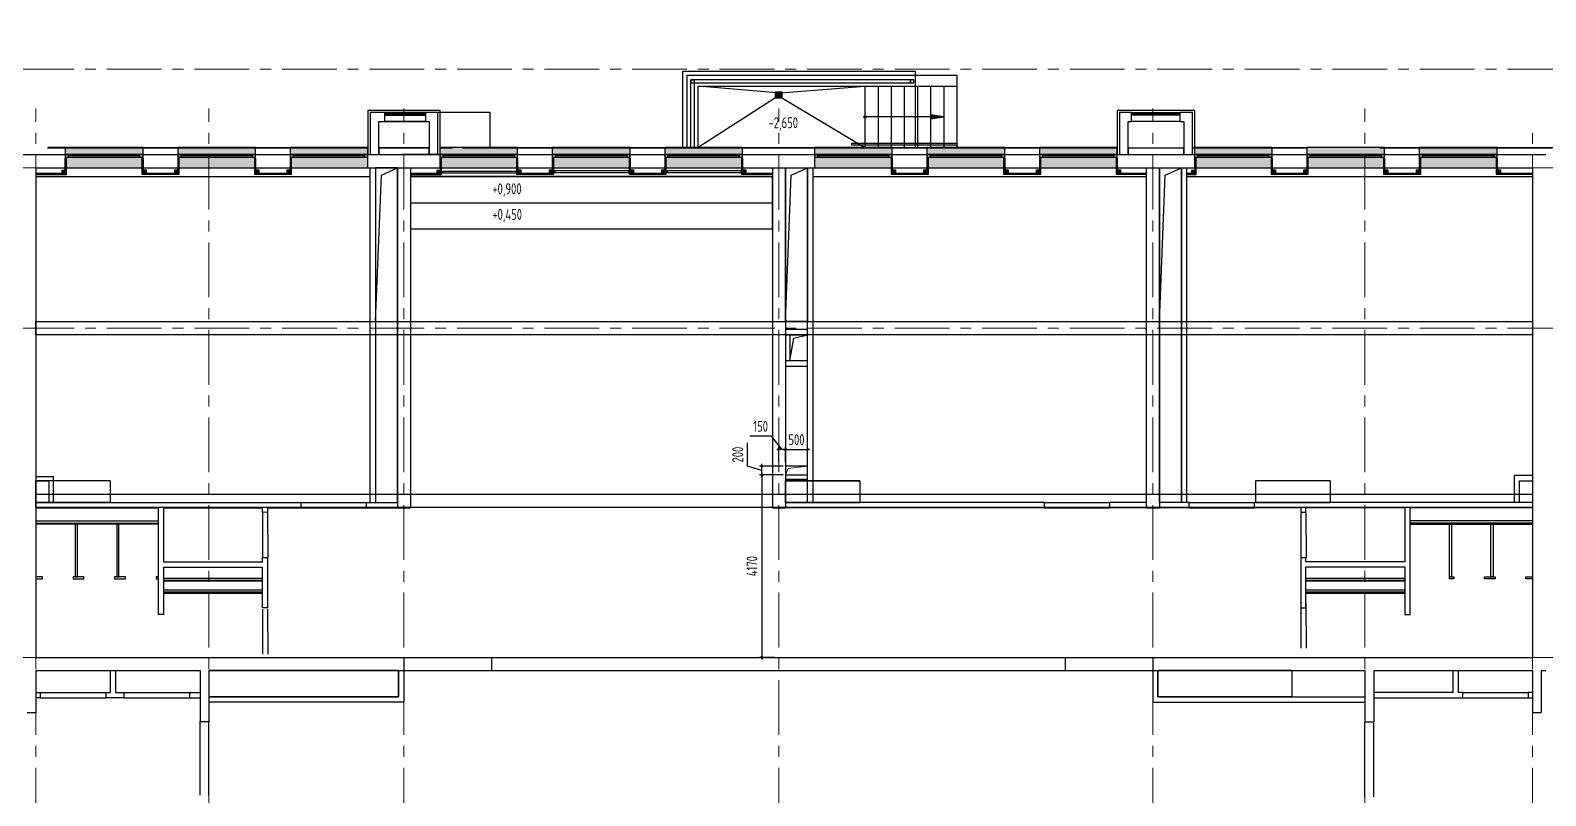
# Model space of a CAD drawing. Header units: millimetres. Extents: x -185251 to 7892985, y -102157 to 319855.
# Drawn here: x -153868 to -119243, y -61612 to -44130 of the extents above; entities that cross this region are included whole.
import ezdxf
from ezdxf import colors
from ezdxf.entities.mleader import LeaderData, LeaderLine
from ezdxf.math import Vec2, Vec3

# ---------------------------------------------------------------- set-up
doc = ezdxf.new("R2010")
doc.units = ezdxf.units.MM
doc.header["$LTSCALE"] = 10
doc.linetypes.add('CENTER', pattern=[2, 1.25, -0.25, 0.25, -0.25])
for name, color, linetype, lineweight in [('013', 7, 'Continuous', 13), ('АР_Оси', 142, 'Continuous', 9), ('АР_Перегородки газоблок', 165, 'Continuous', 30)]:
    doc.layers.add(name, color=color, linetype=linetype, lineweight=lineweight)
doc.layers.add('Архитектура', color=251, linetype='Continuous')
doc.layers.add('М_предполагаемые ригели', color=161, linetype='Continuous')
doc.layers.get('0').off()
doc.layers.get('0').freeze()
doc.styles.add('ISOCPEUR', font='isocpeur.ttf', dxfattribs={"width": 0.7})
doc.styles.add('ГОСТ 2.304', font='isocpeur.ttf', dxfattribs={"width": 0.7})
doc.dimstyles.new('СПДС', dxfattribs={"dimscale": 100, "dimtxt": 2.5, "dimasz": 0.5, "dimexe": 0.5, "dimexo": 1, "dimgap": 1, "dimtad": 1, "dimdec": 0, "dimrnd": 5, "dimtxsty": 'ГОСТ 2.304', "dimblk": 'OBLIQUE', "dimcen": 2.5, "dimdle": 0.5, "dimadec": 0, "dimazin": 2, "dimtfac": 0.75, "dimtdec": 0, "dimtmove": 1, "dimatfit": 3, "dimfxl": 1, "dimtolj": 1, "dimarcsym": 1})

# ---------------------------------------------------------------- blocks, each defined once
blk = doc.blocks.new('*U57')
h = blk.add_hatch(color=256)
h.dxf.hatch_style = 1
edge = h.paths.add_edge_path()
edge.add_arc((0, 0), 27.6, 359.64, 719.64)
h = blk.add_hatch(color=256)
h.dxf.hatch_style = 1
h.paths.add_polyline_path([(1500, -44), (1500, 44), (1800, 0)])
blk.add_line((1800, 0), (0, 0))
blk.add_lwpolyline([(1500, 44), (1500, -44), (1800, 0), (1500, 44)])
blk.add_circle((0, 0), 27.6)
blk = doc.blocks.new('_DOTSMALL')
at = {"color": 0, "linetype": 'ByBlock', "const_width": 0.5}
blk.add_lwpolyline([(-0.0625, 0, 1), (0.0625, 0, 1)], format="xyb", close=True, dxfattribs=at)
blk = doc.blocks.new('A$Cf7807619')
at = {"layer": 'АР_Перегородки газоблок', "color": 0, "lineweight": 25, "ltscale": 100}
for points in [[(0, -250), (2257, -250)], [(0, -300), (2257, -300)], [(2257, -325), (0, -325)]]:
    blk.add_lwpolyline(points, dxfattribs=at)
blk = doc.blocks.new('A$Ce02d65bd')
at = {"ltscale": 100}
for points in [[(0, 0), (0, 75), (75, 75), (75, 0), (0, 0)], [(0, 0), (75, 75)], [(0, 75), (75, 0)]]:
    blk.add_lwpolyline(points, dxfattribs=at)
blk = doc.blocks.new('*U105')
at = {"true_color": 0xffffff}
h = blk.add_hatch(color=7, dxfattribs=at)
h.dxf.hatch_style = 1
h.paths.add_polyline_path([(-1770, -240), (0, -240), (0, 220), (-1770, 220)])
at = {"lineweight": 30}
for p, q in [((-1770, -240), (-1770, 220)), ((0, -240), (0, 220))]:
    blk.add_line(p, q, dxfattribs=at)
for p, q in [((0, 220), (-1770, 220)), ((-1770, 70), (0, 70)), ((-1770, 0), (0, 0)), ((-1700, 0), (-1700, 70)), ((-1700, 35), (-70, 35)), ((-70, 0), (-70, 70)), ((-1770, -240), (0, -240)), ((-1770, -240), (-1770, -240)), ((-1770, -240), (-1770, -240)), ((0, -240), (0, -240)), ((0, -240), (0, -240))]:
    blk.add_line(p, q)
blk = doc.blocks.new('_Oblique')
at = {"color": 0, "linetype": 'ByBlock', "lineweight": -2}
blk.add_line((-0.5, -0.5), (0.5, 0.5), dxfattribs=at)
blk = doc.blocks.new('*D327')
at = {"layer": '013', "color": 0, "linetype": 'ByBlock', "lineweight": -2, "transparency": 16777216}
for p, q in [((-137478, -54087), (-137478, -53555)), ((-137153, -54185), (-137478, -54087)), ((-136663, -54085), (-137203, -54085)), ((-136663, -54285), (-137203, -54285)), ((-137153, -54335), (-137153, -54035))]:
    blk.add_line(p, q, dxfattribs=at)
at = {"layer": 'Defpoints', "color": 0, "linetype": 'ByBlock', "transparency": 16777216}
for p in [(-137153, -54085), (-136613, -54085), (-136613, -54285)]:
    blk.add_point(p, dxfattribs=at)
at = {"layer": '013', "color": 0, "linetype": 'ByBlock', "lineweight": -2, "transparency": 16777216, "xscale": 50, "yscale": 50, "zscale": 50}
for p, rotation in [((-137153, -54085), 90), ((-137153, -54285), 270)]:
    blk.add_blockref('_Oblique', p, dxfattribs=dict(at, rotation=rotation))
at = {"layer": '013', "color": 0, "linetype": 'ByBlock', "transparency": 16777216, "insert": (-137703, -53821), "char_height": 250, "attachment_point": 5, "rotation": 90, "style": 'ГОСТ 2.304'}
blk.add_mtext('\\A1;200', dxfattribs=at)
blk = doc.blocks.new('*D802')
at = {"layer": '013', "color": 0, "linetype": 'ByBlock', "lineweight": -2, "transparency": 16777216}
for p, q in [((-136932, -53400), (-137430, -53400)), ((-136688, -53705), (-136932, -53400)), ((-136763, -53985), (-136763, -53655)), ((-136613, -53985), (-136613, -53655)), ((-136763, -53705), (-136813, -53705)), ((-136613, -53705), (-136763, -53705)), ((-136613, -53705), (-136763, -53705)), ((-136613, -53705), (-136563, -53705))]:
    blk.add_line(p, q, dxfattribs=at)
at = {"layer": 'Defpoints', "color": 0, "linetype": 'ByBlock', "transparency": 16777216}
for p in [(-136763, -53705), (-136763, -54085), (-136613, -54085)]:
    blk.add_point(p, dxfattribs=at)
at = {"layer": '013', "color": 0, "linetype": 'ByBlock', "lineweight": -2, "transparency": 16777216, "xscale": 50, "yscale": 50, "zscale": 50}
blk.add_blockref('_Oblique', (-136763, -53705), dxfattribs=at)
at = {"layer": '013', "color": 0, "linetype": 'ByBlock', "lineweight": -2, "transparency": 16777216, "xscale": 50, "yscale": 50, "zscale": 50, "rotation": 180}
blk.add_blockref('_Oblique', (-136613, -53705), dxfattribs=at)
at = {"layer": '013', "color": 0, "linetype": 'ByBlock', "transparency": 16777216, "insert": (-137181, -53175), "char_height": 250, "attachment_point": 5, "style": 'ГОСТ 2.304'}
blk.add_mtext('\\A1;150', dxfattribs=at)
blk = doc.blocks.new('*D803')
at = {"layer": '013', "color": 0, "linetype": 'ByBlock', "lineweight": -2, "transparency": 16777216}
for p, q in [((-136613, -53985), (-136613, -53655)), ((-136111, -53985), (-136111, -53655)), ((-136663, -53705), (-136061, -53705))]:
    blk.add_line(p, q, dxfattribs=at)
at = {"layer": 'Defpoints', "color": 0, "linetype": 'ByBlock', "transparency": 16777216}
for p in [(-136111, -53705), (-136613, -54085), (-136111, -54085)]:
    blk.add_point(p, dxfattribs=at)
at = {"layer": '013', "color": 0, "linetype": 'ByBlock', "lineweight": -2, "transparency": 16777216, "xscale": 50, "yscale": 50, "zscale": 50, "rotation": 180}
blk.add_blockref('_Oblique', (-136613, -53705), dxfattribs=at)
at = {"layer": '013', "color": 0, "linetype": 'ByBlock', "lineweight": -2, "transparency": 16777216, "xscale": 50, "yscale": 50, "zscale": 50}
blk.add_blockref('_Oblique', (-136111, -53705), dxfattribs=at)
at = {"layer": '013', "color": 0, "linetype": 'ByBlock', "transparency": 16777216, "insert": (-136362, -53480), "char_height": 250, "attachment_point": 5, "style": 'ГОСТ 2.304'}
blk.add_mtext('\\A1;500', dxfattribs=at)
blk = doc.blocks.new('*D804')
at = {"layer": '013', "color": 0, "linetype": 'ByBlock', "lineweight": -2, "transparency": 16777216}
for p, q in [((-136713, -54285), (-137203, -54285)), ((-137153, -54235), (-137153, -58503)), ((-136863, -58453), (-137203, -58453))]:
    blk.add_line(p, q, dxfattribs=at)
at = {"layer": 'Defpoints', "color": 0, "linetype": 'ByBlock', "transparency": 16777216}
for p in [(-136613, -54285), (-137153, -58453), (-136763, -58453)]:
    blk.add_point(p, dxfattribs=at)
at = {"layer": '013', "color": 0, "linetype": 'ByBlock', "lineweight": -2, "transparency": 16777216, "xscale": 50, "yscale": 50, "zscale": 50}
for p, rotation in [((-137153, -54285), 90), ((-137153, -58453), 270)]:
    blk.add_blockref('_Oblique', p, dxfattribs=dict(at, rotation=rotation))
at = {"layer": '013', "color": 0, "linetype": 'ByBlock', "transparency": 16777216, "insert": (-137378, -56369), "char_height": 250, "attachment_point": 5, "rotation": 90, "style": 'ГОСТ 2.304'}
blk.add_mtext('\\A1;4170', dxfattribs=at)

msp = doc.modelspace()

# ---------------------------------------------------------------- linework, layer by layer
at = {"layer": '013', "color": 1, "linetype": 'ByBlock', "lineweight": 30}
msp.add_lwpolyline([(-136613, -54285.1), (-136111.5, -54285.1), (-136111.5, -54084.9), (-136613, -54084.9)], close=True, dxfattribs=at)
at = {"layer": '013', "color": 1, "linetype": 'ByBlock'}
msp.add_lwpolyline([(-136613, -54285.1), (-136550.1, -54136.3), (-136111.5, -54084.8)], dxfattribs=at)
at = {"layer": 'АР_Оси', "linetype": 'CENTER', "ltscale": 100}
for p, q in [((-178117, -45017.9), (-100293.3, -45017.9)), ((-153743, -80224.2), (-153743, -45916.7)), ((-149788, -80224.2), (-149788, -45916.7)), ((-145333, -80224.2), (-145333, -45916.7)), ((-136763, -80224.2), (-136763, -45916.7)), ((-128223, -80224.2), (-128223, -45916.7)), ((-123373, -80224.2), (-123373, -45916.7)), ((-119543, -80224.2), (-119543, -46399.9)), ((-178117, -47267.9), (-100293.3, -47267.9)), ((-178117, -50932.9), (-99874.6, -50932.9)), ((-178117, -58452.9), (-99874.6, -58452.9))]:
    msp.add_line(p, q, dxfattribs=at)
at = {"layer": 'Архитектура', "lineweight": 25, "transparency": 33554684}
for p, q in [((-138958.9, -45062.4), (-133649.8, -45062.4)), ((-138958.9, -46807.9), (-138958.9, -45062.4)), ((-138858.9, -45150.8), (-132697.7, -45150.8)), ((-138858.9, -46807.9), (-138858.9, -45150.8)), ((-133649.8, -45062.4), (-133649.8, -46807.9)), ((-132697.7, -45150.8), (-132697.7, -45407.9)), ((-138607.6, -46807.8), (-138607.6, -45407.9)), ((-138607.6, -45407.9), (-132697.7, -45407.9)), ((-136719.5, -45581.9), (-136819.5, -45581.9)), ((-136719.5, -45607.5), (-136819.5, -45607.5)), ((-136719.5, -45633.1), (-136819.5, -45633.1)), ((-136795.1, -45657.5), (-136795.1, -45557.5)), ((-136769.5, -45657.5), (-136769.5, -45557.5)), ((-136742.8, -45657.5), (-136742.8, -45557.5)), ((-134797.7, -45407.9), (-134797.7, -46807.9)), ((-134497.7, -45407.9), (-134497.7, -46807.9)), ((-134197.7, -45407.9), (-134197.7, -46807.9)), ((-133897.7, -45407.9), (-133897.7, -46807.9)), ((-133597.7, -45407.9), (-133597.7, -46807.9)), ((-133297.7, -45407.9), (-133297.7, -46807.9)), ((-132997.7, -45407.9), (-132997.7, -46807.9)), ((-132697.7, -45407.9), (-132697.7, -46807.9)), ((-144502.9, -45959.5), (-146153.3, -45959.5)), ((-146153.3, -45959.5), (-146153.3, -46957.9)), ((-146153, -46009.5), (-146153, -46967.9)), ((-146103, -46009.5), (-146102.8, -46967.9)), ((-145768, -46009.5), (-144839, -46009.5)), ((-145768, -46033), (-144839, -46033)), ((-144503, -46967.9), (-144502.9, -45959.5)), ((-128983, -46009.5), (-128982.8, -46967.9)), ((-127312.9, -46009.5), (-127512.9, -46009.5)), ((-127312.8, -46967.9), (-127312.9, -46009.5)), ((-145768, -46071.1), (-144839, -46071.1)), ((-145768, -46209.5), (-144839, -46209.5)), ((-154138.1, -46967.9), (-119243, -46967.9)), ((-153478.1, -46817.9), (-146153, -46817.9)), ((-151868.1, -46807.9), (-153468.1, -46807.9)), ((-153468.1, -46807.9), (-146153, -46807.9)), ((-145903, -46817.9), (-144752.8, -46817.8)), ((-144532.8, -46967.9), (-145382.2, -46967.9)), ((-144872.8, -46967.9), (-144672.8, -46967.9)), ((-144503, -46807.9), (-144226.7, -46807.9)), ((-144503, -46817.9), (-144226.7, -46817.9)), ((-144503, -46817.9), (-144226.7, -46817.9)), ((-143986.7, -46807.9), (-129033, -46807.9)), ((-143986.7, -46817.9), (-129033, -46817.9)), ((-127312.8, -46817.9), (-127263, -46817.9)), ((-127263, -46807.9), (-124693, -46807.9)), ((-127263, -46817.9), (-124693, -46817.9)), ((-123035.8, -46807.9), (-119083, -46807.9)), ((-123035.8, -46817.9), (-119093, -46817.9)), ((-153743, -47267.9), (-119543, -47267.9)), ((-153743, -47267.9), (-153743, -58452.9)), ((-145478, -47267.9), (-145478, -55038.2)), ((-145178, -47267.9), (-145178, -55038.2)), ((-136913, -47267.9), (-136913, -55038.2)), ((-136613, -47267.9), (-136613, -55038.2)), ((-128368, -47267.9), (-128368, -55038.2)), ((-128068, -47267.9), (-128068, -55038.2)), ((-119543, -47267.9), (-119543, -58452.9)), ((-153743, -47467.9), (-146098.8, -47468)), ((-145178, -47467.9), (-136913, -47468)), ((-135991.4, -47467.9), (-128368, -47468)), ((-127446.4, -47467.9), (-119543, -47468)), ((-145178, -48067.9), (-136913, -48068)), ((-145178, -48667.9), (-136913, -48668)), ((-145978.8, -50782.9), (-145478, -50782.9)), ((-136613, -50782.9), (-136112.2, -50782.9)), ((-128067.9, -50782.9), (-127567.1, -50782.9)), ((-136111.8, -50962.9), (-136613, -50962.9)), ((-136111.8, -51082.9), (-136613, -51082.9)), ((-136513.9, -51082.9), (-136513.8, -51682.9)), ((-136111.8, -51682.9), (-136613, -51682.9)), ((-153743, -54320.1), (-153343, -54320.1)), ((-153343, -54320.1), (-153343, -54918.2)), ((-136613, -54285.1), (-136111.5, -54285.1)), ((-152043, -54418.2), (-153743, -54418.2)), ((-153743, -54418.2), (-153743, -54918.2)), ((-153743, -54918.2), (-153743, -54418.2)), ((-153743, -54418.2), (-153743, -54918.2)), ((-152043, -54418.2), (-152043, -54918.2)), ((-136613, -54385.1), (-136111.5, -54385.1)), ((-134913, -54418.2), (-136613, -54418.2)), ((-136613, -54418.2), (-134913, -54418.2)), ((-136613, -54420.9), (-136613, -54920.9)), ((-136613, -54920.9), (-136613, -54420.9)), ((-134913, -54420.9), (-134913, -54920.9)), ((-124170.5, -54418.3), (-125870.5, -54418.3)), ((-125870.5, -54418.3), (-125870.5, -54918.3)), ((-124170.5, -54418.3), (-124170.5, -54918.3)), ((-152043, -54918.2), (-153743, -54918.2)), ((-153743, -54918.2), (-152043, -54918.2)), ((-147688.9, -54918.2), (-146188.9, -54918.2)), ((-147688.9, -55038.2), (-146188.9, -55038.2)), ((-145478, -55038.2), (-145178, -55038.2)), ((-136913, -55038.2), (-136613, -55038.2)), ((-136613, -54918.3), (-134918.5, -54920.5)), ((-136166.7, -54918.2), (-136451.6, -54918.2)), ((-130701.7, -54918.3), (-129201.7, -54918.3)), ((-130701.7, -55038.3), (-129201.7, -55038.3)), ((-128368, -55038.2), (-128068, -55038.2)), ((-127397.8, -54918.2), (-125897.8, -54918.2)), ((-127397.8, -55038.2), (-125897.8, -55038.2)), ((-124170.5, -54920.5), (-125870.5, -54918.3)), ((-125870.5, -54918.3), (-124170.5, -54918.3)), ((-148565.2, -55139.9), (-148565.6, -56169.9)), ((-148445.2, -55139.6), (-148442, -56169.9)), ((-124839.9, -55148.9), (-124840.3, -56178.9)), ((-124719.9, -55148.6), (-124716.7, -56178.9)), ((-124840.2, -56169.9), (-124720.3, -56169.9)), ((-148565.2, -57350.7), (-148565.6, -58380.7)), ((-148445.2, -57350.4), (-148442, -58380.7)), ((-124840.3, -57210.6), (-124840.7, -58240.6)), ((-124720.3, -57210.3), (-124717.1, -58240.6)), ((-153743, -58452.9), (-145333, -58452.9)), ((-145333, -58452.9), (-145333, -58752.9)), ((-145333, -58452.9), (-143333, -58452.9)), ((-143333, -58452.9), (-130223, -58452.9)), ((-143333, -58452.9), (-143333, -58752.9)), ((-130223, -58452.9), (-130223, -58752.9)), ((-130223, -58452.9), (-128223, -58452.9)), ((-128223, -58452.9), (-119543, -58452.9)), ((-128223, -58452.9), (-128223, -58752.9)), ((-153743, -58752.9), (-153743, -59710.4)), ((-153743, -58752.9), (-149988, -58752.9)), ((-149988, -58752.9), (-149988, -59920.4)), ((-149788, -58752.9), (-145333, -58752.9)), ((-149788, -58752.9), (-149788, -59920.4)), ((-145333, -58752.9), (-143333, -58752.9)), ((-143333, -58752.9), (-130223, -58752.9)), ((-130223, -58752.9), (-128223, -58752.9)), ((-128223, -58752.9), (-123373, -58752.9)), ((-128103, -58752.9), (-127252.1, -58752.9)), ((-125043.5, -58752.9), (-128093.5, -58755.2)), ((-125043.5, -58755.2), (-125043.5, -59355.2)), ((-123373, -58752.9), (-123373, -59935.4)), ((-123173, -58752.9), (-119543, -58752.9)), ((-123173, -58752.9), (-123173, -59935.4)), ((-119543, -58752.9), (-119543, -59710.4)), ((-119343, -58752.9), (-119243, -58752.9)), ((-119343, -58752.9), (-119343, -59710.4)), ((-153643, -59254.1), (-152143, -59254.1)), ((-153643, -59374.1), (-152143, -59374.1)), ((-151729.7, -59374.1), (-152143, -59374.1)), ((-151729.7, -59254.1), (-151729.7, -59374.1)), ((-151729.7, -59254.1), (-150229.7, -59254.1)), ((-151729.7, -59374.1), (-150229.7, -59374.1)), ((-150229.7, -59254.1), (-150229.7, -59374.1)), ((-150229.7, -59374.1), (-149988, -59374.1)), ((-128093.5, -59355.2), (-125043.5, -59355.2)), ((-121143, -59254.1), (-119643, -59254.1)), ((-121143, -59374.1), (-119643, -59374.1)), ((-153943, -59710.4), (-153743, -59710.4)), ((-119543, -59710.4), (-119343, -59710.4)), ((-149988, -61603.4), (-149988, -59903.4)), ((-149988, -59920.4), (-149788, -59920.4)), ((-149788, -61603.4), (-149788, -59920.4)), ((-123173, -59935.4), (-123373, -59935.4)), ((-123373, -61635.4), (-123373, -59935.4)), ((-123173, -61635.4), (-123173, -59952.4))]:
    msp.add_line(p, q, dxfattribs=at)
for points in [[(-138776.4, -45258.6), (-138776.4, -45332.3), (-133754.9, -45332.3), (-133754.9, -45258.6)], [(-138776.4, -45258.6), (-138702.7, -45258.6), (-138702.1, -46807.9), (-138775.9, -46807.9)], [(-133754.9, -45332.6), (-133681.2, -45332.6), (-133681.2, -45258.6), (-133754.9, -45258.6)], [(-136699.5, -45537.5), (-136699.5, -45677.5), (-136839.5, -45677.5), (-136839.5, -45537.5)], [(-136719.5, -45557.5), (-136719.5, -45657.5), (-136819.5, -45657.5), (-136819.5, -45557.5)], [(-144839, -46209.3), (-145768, -46209.3), (-145768, -46009.3), (-144839, -46009.3)], [(-144839, -46069.7), (-145768, -46069.7), (-145768, -46032.4), (-144839, -46032.4)], [(-127599, -46209.3), (-128708.8, -46209.3), (-128708.8, -46009.4), (-127599, -46009.4)], [(-127599, -46069.7), (-128708.8, -46069.7), (-128708.8, -46032.4), (-127599, -46032.4)], [(-135100.2, -46707.4), (-132697.7, -46707.4), (-132697.7, -46751.8), (-135100.2, -46751.8)], [(-145903, -46967.9), (-144752.8, -46967.9), (-144752.8, -46817.9), (-145903, -46817.9)], [(-128783, -46968.3), (-127512.8, -46968.2), (-127512.8, -46818.2), (-128783, -46818.3)], [(-145478, -47267.9), (-145978.8, -47267.9), (-145978.8, -54918.2), (-145478, -54918.2)], [(-142766.4, -47343.7), (-142766.4, -47393.2), (-144451.5, -47393.2), (-144451.5, -47343.7)], [(-140196.4, -47333.7), (-140196.4, -47383.2), (-141881.5, -47383.2), (-141881.5, -47333.7)], [(-137626.4, -47333.7), (-137626.4, -47383.2), (-139311.5, -47383.2), (-139311.5, -47333.7)], [(-136111.8, -50782.9), (-136613, -50782.9), (-136613, -47267.9), (-136111.8, -47267.9)], [(-127566.4, -54918.2), (-128068, -54918.2), (-128068, -47267.9), (-127566.4, -47267.9)], [(-145178, -48667.9), (-136913, -48667.9), (-136913, -47468), (-145178, -47468)], [(-153443, -54918.2), (-153743, -54918.2), (-153743, -54420.1), (-153443, -54420.1)], [(-152793, -55412.1), (-152843, -55412.1), (-152843, -56612.1), (-152793, -56612.1)], [(-151842.6, -55412.1), (-151892.6, -55412.1), (-151892.6, -56612.1), (-151842.6, -56612.1)], [(-121443.3, -55412.1), (-121393.3, -55412.1), (-121393.3, -56612.1), (-121443.3, -56612.1)], [(-120493, -55412.1), (-120443, -55412.1), (-120443, -56612.1), (-120493, -56612.1)], [(-153591.2, -56662.1), (-153591.2, -56612.1), (-153743, -56612.1), (-153743, -56662.1)], [(-152642.6, -56662.1), (-152642.6, -56612.1), (-152891.2, -56612.1), (-152891.2, -56662.1)], [(-151692.6, -56662.1), (-151692.6, -56612.1), (-151942.6, -56612.1), (-151942.6, -56662.1)], [(-150942.6, -56662.1), (-150942.6, -56612.1), (-150992.6, -56612.1), (-150992.6, -56662.1)], [(-121443.3, -56662.1), (-121443.3, -56612.1), (-121343.3, -56612.1), (-121343.3, -56662.1)], [(-120643.3, -56662.1), (-120643.3, -56612.1), (-120394.8, -56612.1), (-120394.8, -56662.1)], [(-119694.8, -56662.1), (-119694.8, -56612.1), (-119543, -56612.1), (-119543, -56662.1)], [(-149788, -59354.1), (-145453, -59354.1), (-145453, -58752.9), (-149788, -58752.9)], [(-125043.5, -59354.1), (-128103, -59354.1), (-128103, -58752.9), (-125043.5, -58752.9)]]:
    msp.add_lwpolyline(points, close=True, dxfattribs=at)
for points in [[(-136819.5, -45557.5), (-138607.6, -45407.9)], [(-136819.5, -45657.5), (-138607.6, -46807.8)], [(-136719.5, -45557.5), (-134797.7, -45407.9)], [(-136719.5, -45657.5), (-134797.7, -46807.9)], [(-145768, -46009.5), (-146103, -46009.5)], [(-143362.7, -46817.9), (-143362.8, -46009.2), (-146102.9, -46009.5), (-146102.9, -46967.9)], [(-145768, -46209.3), (-145768, -46009.2)], [(-145768, -46209.5), (-145768, -46009.2)], [(-144552.8, -46967.9), (-144552.9, -46009.3), (-144839, -46009.3)], [(-144839, -46009.3), (-144839, -46209.3)], [(-127263, -46967.9), (-127262.9, -45959.5), (-129033, -45959.5), (-129033, -46967.9)], [(-128708.8, -46009.5), (-128983, -46009.5)], [(-128708.8, -46209.3), (-128708.8, -46009.3)], [(-128708.8, -46209.5), (-128708.8, -46009.3)], [(-127512.9, -46009.3), (-127599, -46009.4)], [(-127599, -46009.4), (-127599, -46209.4)], [(-145903, -46967.9), (-145902.9, -46209.5), (-145768, -46209.5)], [(-144839, -46209.3), (-144752.9, -46209.3), (-144752.8, -46967.9)], [(-128783, -46967.9), (-128782.9, -46209.5)], [(-128782.9, -46209.5), (-128708.8, -46209.5)], [(-127599, -46209.4), (-127512.9, -46209.3), (-127512.8, -46967.9)], [(-153050.5, -47037.9), (-153050.5, -47428.6), (-153745.5, -47428.6)], [(-153063, -47037.9), (-153063, -47416.1), (-153745.5, -47416.1)], [(-153075.5, -47057.6), (-153075.5, -47403.6), (-153745.5, -47403.6)], [(-151318, -47027.9), (-151318, -47418.6), (-150468, -47418.6), (-150468, -47027.9)], [(-151305.5, -47027.9), (-151305.5, -47406.1), (-150480.5, -47406.1), (-150480.5, -47027.9)], [(-151293, -47047.6), (-151293, -47393.6), (-150493, -47393.6), (-150493, -47085.1)], [(-148748, -47027.9), (-148748, -47418.6), (-147898, -47418.6), (-147898, -47027.9)], [(-148735.5, -47027.9), (-148735.5, -47406.1), (-147910.5, -47406.1), (-147910.5, -47027.9)], [(-148723, -47047.6), (-148723, -47393.6), (-147923, -47393.6), (-147923, -47085.1)], [(-144478, -47037.9), (-144478, -47428.6), (-145178, -47428.6)], [(-144490.5, -47037.9), (-144490.5, -47416.1), (-145178, -47416.1)], [(-144503, -47057.6), (-144503, -47403.6), (-145178, -47403.6)], [(-142758, -47027.9), (-142758, -47418.6), (-141908, -47418.6), (-141908, -47027.9)], [(-142745.5, -47027.9), (-142745.5, -47406.1), (-141920.5, -47406.1), (-141920.5, -47027.9)], [(-142733, -47047.6), (-142733, -47393.6), (-141933, -47393.6), (-141933, -47085.1)], [(-140188, -47027.9), (-140188, -47418.6), (-139338, -47418.6), (-139338, -47027.9)], [(-140175.5, -47027.9), (-140175.5, -47406.1), (-139350.5, -47406.1), (-139350.5, -47027.9)], [(-140163, -47047.6), (-140163, -47393.6), (-139363, -47393.6), (-139363, -47085.1)], [(-137618, -47027.9), (-137618, -47418.6), (-136913, -47418.6)], [(-137605.5, -47027.9), (-137605.5, -47406.1), (-136913, -47406.1)], [(-137593, -47047.6), (-137593, -47393.6), (-136913, -47393.6)], [(-134198, -47027.9), (-134198, -47418.6), (-133348, -47418.6), (-133348, -47027.9)], [(-134185.5, -47027.9), (-134185.5, -47406.1), (-133360.5, -47406.1), (-133360.5, -47027.9)], [(-134173, -47047.6), (-134173, -47393.6), (-133373, -47393.6), (-133373, -47085.1)], [(-131628, -47027.9), (-131628, -47418.6), (-130778, -47418.6), (-130778, -47027.9)], [(-131615.5, -47027.9), (-131615.5, -47406.1), (-130790.5, -47406.1), (-130790.5, -47027.9)], [(-131603, -47047.6), (-131603, -47393.6), (-130803, -47393.6), (-130803, -47085.1)], [(-129058, -47027.9), (-129058, -47418.6), (-128368, -47418.6)], [(-129045.5, -47027.9), (-129045.5, -47406.1), (-128368, -47406.1)], [(-129033, -47047.6), (-129033, -47393.6), (-128368, -47393.6)], [(-127238, -47037.9), (-127238, -47428.6), (-127446.4, -47428.6)], [(-127250.5, -47037.9), (-127250.5, -47416.1), (-127446.4, -47416.1)], [(-127263, -47057.6), (-127263, -47403.6), (-127446.4, -47403.6)], [(-125518, -47027.9), (-125518, -47418.6), (-124668, -47418.6), (-124668, -47027.9)], [(-125505.5, -47027.9), (-125505.5, -47406.1), (-124680.5, -47406.1), (-124680.5, -47027.9)], [(-125493, -47047.6), (-125493, -47393.6), (-124693, -47393.6), (-124693, -47085.1)], [(-122948, -47027.9), (-122948, -47418.6), (-122098, -47418.6), (-122098, -47027.9)], [(-122935.5, -47027.9), (-122935.5, -47406.1), (-122110.5, -47406.1), (-122110.5, -47027.9)], [(-122923, -47047.6), (-122923, -47393.6), (-122123, -47393.6), (-122123, -47085.1)], [(-120378, -47027.9), (-120378, -47418.6), (-119543, -47418.6)], [(-120365.5, -47027.9), (-120365.5, -47406.1), (-119543, -47406.1)], [(-120353, -47047.6), (-120353, -47393.6), (-119553, -47393.6), (-119553, -47393.6)], [(-146098.8, -54918.2), (-146098.8, -47268)], [(-145978.8, -50782.9), (-145846.2, -47438.2), (-145478, -47267.9)], [(-145978.8, -47268), (-145978.8, -54918.2)], [(-136613, -50782.8), (-136480.4, -47438.1), (-136112.2, -47267.8)], [(-136111.4, -54918.2), (-136112.2, -47268)], [(-135991.4, -47268), (-135991.4, -54918.2)], [(-128068, -50782.8), (-127935.4, -47438.1), (-127567.2, -47267.8)], [(-127566.4, -54918.2), (-127567.2, -47268)], [(-127446.4, -47268), (-127446.4, -54918.2)], [(-136111.8, -50962.8), (-136613, -50962.9)], [(-136613, -51082.9), (-136111.8, -51082.9)], [(-136513.8, -51682.9), (-136424.4, -51160.1), (-136111.8, -51082.9)], [(-136111.8, -51682.8), (-136613, -51682.9)], [(-136613, -51802.8), (-136111.7, -51802.9)], [(-119543, -54300.1), (-119961.5, -54300.1), (-119961.5, -54918.2)], [(-119841.5, -54918.2), (-119841.5, -54420.1), (-119543, -54420.1)], [(-153743, -54918.2), (-147688.9, -54918.2)], [(-153743, -55038.2), (-150942.6, -55038.2)], [(-150942.6, -57472.2), (-150942.6, -55038.2)], [(-150822.6, -55038.2), (-150822.6, -56269.9)], [(-150822.6, -55038.2), (-148565.6, -55038.2)], [(-148565.2, -55139.9), (-148565.6, -55038.2)], [(-148445.6, -55038.2), (-148445.2, -55139.6)], [(-148445.6, -55038.2), (-147688.9, -55038.2)], [(-147688.9, -54918.2), (-147688.9, -55038.2)], [(-146188.9, -55038.2), (-146188.9, -54918.2)], [(-146188.9, -54918.2), (-145478, -54918.2)], [(-146188.9, -55038.2), (-145478, -55038.2)], [(-130701.7, -54918.3), (-136613, -54918.3)], [(-130701.7, -55038.3), (-136613, -55038.2)], [(-130701.7, -54918.3), (-130701.7, -55038.3)], [(-129201.7, -55038.2), (-129201.7, -54918.2)], [(-128368, -54918.2), (-129201.7, -54918.2)], [(-128368, -55038.2), (-129201.7, -55038.2)], [(-127397.8, -54918.3), (-128068, -54918.3)], [(-127397.8, -55038.3), (-128068, -55038.3)], [(-127397.8, -54918.3), (-127397.8, -55038.3)], [(-119543, -54918.2), (-125897.8, -54918.3)], [(-125897.8, -55038.3), (-125897.8, -54918.3)], [(-124840.4, -55038.2), (-125897.8, -55038.3)], [(-124840.4, -55038.2), (-124840.6, -55139.3)], [(-124720.6, -55139.6), (-124720.4, -55038.2)], [(-122463.3, -55038.2), (-124720.4, -55038.2)], [(-122463.3, -55038.2), (-122463.3, -56269.9)], [(-122343.3, -57472.2), (-122343.3, -55038.2)], [(-119543, -55038.2), (-122343.3, -55038.2)], [(-153743, -55337.1), (-150942.6, -55337.1)], [(-153743, -55387.1), (-150942.6, -55387.1)], [(-148445.2, -55139.6), (-148565.2, -55139.9)], [(-124840.6, -55139.3), (-124720.6, -55139.6)], [(-119543, -55337.1), (-122343.3, -55337.1)], [(-119543, -55387.1), (-122343.3, -55387.1)], [(-150942.6, -55412.1), (-153743, -55412.1)], [(-122343.3, -55412.1), (-119543, -55412.1)], [(-150822.6, -56269.9), (-148565.6, -56269.9)], [(-150822.6, -56389.9), (-150822.6, -57472.2)], [(-150822.6, -56389.9), (-148565.6, -56389.9)], [(-148565.6, -56269.9), (-148565.6, -56169.9), (-148445.2, -56169.9)], [(-148565.2, -57322.9), (-148565.6, -56389.9)], [(-148445.2, -56169.9), (-148445.2, -57322.9)], [(-124840.2, -56169.9), (-124840.7, -57322.8)], [(-124720.7, -57322.9), (-124720.4, -56389.9)], [(-122463.3, -56389.9), (-124720.4, -56389.9)], [(-124720.3, -56269.9), (-124720.3, -56169.9)], [(-122463.3, -56269.9), (-124720.3, -56269.9)], [(-122463.3, -56389.9), (-122463.3, -57472.2)], [(-150822.6, -56640.2), (-148565.5, -56640)], [(-150822.6, -56690.2), (-148565.5, -56690)], [(-148565.5, -56715), (-150822.6, -56715.2)], [(-148559.8, -56915.6), (-150822.6, -56915.5)], [(-148559.8, -56965.6), (-150822.6, -56965.5)], [(-148559.8, -56990.6), (-150822.6, -56990.5)], [(-122463.3, -56990.6), (-124726.2, -56990.5)], [(-122463.3, -56915.6), (-124726.2, -56915.5)], [(-122463.3, -56965.6), (-124726.2, -56965.5)], [(-150822.6, -57472.2), (-150942.6, -57472.2)], [(-148445.2, -57322.9), (-148565.2, -57322.9)], [(-124840.7, -57322.8), (-124720.7, -57322.9)], [(-122463.3, -57472.2), (-122343.3, -57472.2)], [(-152043, -58752.9), (-152043, -59254.1)], [(-151923, -58752.9), (-151923, -59254.1)], [(-145333, -58752.9), (-145333, -59474.1), (-149788, -59474.1)], [(-145453, -58752.9), (-145453, -59354.1), (-149788, -59354.1)], [(-128223, -58752.9), (-128223, -59474.1), (-123373, -59474.1)], [(-128103, -58752.9), (-128103, -59354.1), (-123373, -59354.1)], [(-121363, -58752.9), (-121363, -59254.1)], [(-121243, -58752.9), (-121243, -59254.1)], [(-153743, -59254.1), (-153643, -59254.1)], [(-153643, -59374.1), (-153743, -59374.1)], [(-153643, -59254.1), (-153643, -59374.1)], [(-152143, -59254.1), (-152043, -59254.1)], [(-152143, -59254.1), (-152143, -59374.1)], [(-151923, -59254.1), (-151729.7, -59254.1)], [(-150229.7, -59254.1), (-149988, -59254.1)], [(-121363, -59254.1), (-123173, -59254.1)], [(-123173, -59374.1), (-121143, -59374.1)], [(-121143, -59254.1), (-121243, -59254.1)], [(-121143, -59254.1), (-121143, -59374.1)], [(-119543, -59254.1), (-119643, -59254.1)], [(-119643, -59254.1), (-119643, -59374.1)], [(-119643, -59374.1), (-119543, -59374.1)]]:
    msp.add_lwpolyline(points, dxfattribs=at)
at = {"layer": 'М_предполагаемые ригели', "linetype": 'ByBlock'}
for points in [[(-153743, -50782.9), (-119543, -50782.9), (-119543, -51082.9), (-153743, -51082.9)], [(-153743, -54727.9), (-119543, -54727.9), (-119543, -55027.9), (-153743, -55027.9)]]:
    msp.add_lwpolyline(points, close=True, dxfattribs=at)
msp.add_lwpolyline([(-119543, -50782.9), (-119543, -51082.9)], dxfattribs=at)

# ---------------------------------------------------------------- block references
at = {"layer": 'Архитектура', "lineweight": 25, "transparency": 33554684}
for name, p in [('*U57', (-134797.7, -46107.9)), ('*U105', (-151293, -47027.9)), ('*U105', (-148723, -47027.9)), ('*U105', (-146153, -47027.9)), ('*U105', (-142733, -47027.9)), ('*U105', (-140163, -47027.9)), ('*U105', (-137593, -47027.9)), ('*U105', (-134173, -47027.9)), ('*U105', (-131603, -47027.9)), ('*U105', (-129033, -47027.9)), ('*U105', (-125493, -47027.9)), ('*U105', (-122923, -47027.9)), ('*U105', (-120353, -47027.9)), ('A$Ce02d65bd', (-151293, -47393.6)), ('A$Ce02d65bd', (-150568, -47393.6)), ('A$Ce02d65bd', (-148723, -47393.6)), ('A$Ce02d65bd', (-147998, -47393.6)), ('A$Ce02d65bd', (-142733, -47393.6)), ('A$Ce02d65bd', (-142008, -47393.6)), ('A$Ce02d65bd', (-140163, -47393.6)), ('A$Ce02d65bd', (-139438, -47393.6)), ('A$Ce02d65bd', (-137593, -47393.6)), ('A$Ce02d65bd', (-134173, -47393.6)), ('A$Ce02d65bd', (-133448, -47393.6)), ('A$Ce02d65bd', (-131603, -47393.6)), ('A$Ce02d65bd', (-130878, -47393.6)), ('A$Ce02d65bd', (-129033, -47393.6)), ('A$Ce02d65bd', (-125493, -47393.6)), ('A$Ce02d65bd', (-124768, -47393.6)), ('A$Ce02d65bd', (-122923, -47393.6)), ('A$Ce02d65bd', (-122198, -47393.6)), ('A$Ce02d65bd', (-120353, -47393.6)), ('A$Cf7807619', (-124720.4, -56389.9))]:
    msp.add_blockref(name, p, dxfattribs=at)
at = {"layer": 'Архитектура', "lineweight": 25, "transparency": 33554684, "xscale": -1}
for p in [(-153075.5, -47403.6), (-144503, -47403.6), (-127263, -47403.6)]:
    msp.add_blockref('A$Ce02d65bd', p, dxfattribs=at)

# ---------------------------------------------------------------- dimensions: what is measured, and where the dimension line sits
at = {"layer": '013', "color": 1, "linetype": 'ByBlock'}
for base, p1, p2, picture, middle in [((-136763, -53705.2), (-136613, -54084.9), (-136763, -54084.9), '*D802', (-137032.3, -53399.7)), ((-136111.486, -53705.2033), (-136613.0262, -54084.8499), (-136111.486, -54084.8002), '*D803', (-136362.2561, -53705.2033))]:
    dim = msp.add_linear_dim(base=base, p1=p1, p2=p2, dimstyle='СПДС', dxfattribs=at)
    dim.commit()
    dim.dimension.update_dxf_attribs({"geometry": picture, "text_midpoint": middle, "dimtype": 160})
dim = msp.add_linear_dim(base=(-137152.7, -54084.9), p1=(-136613, -54285.1), p2=(-136613, -54084.9), angle=90, dimstyle='СПДС', override={"dimasz": 0.5, "dimexe": 0.5, "dimexo": 0.5, "dimrnd": 5, "dimdle": 0.5}, dxfattribs=at)
dim.commit()
dim.dimension.update_dxf_attribs({"geometry": '*D327', "text_midpoint": (-137702.7, -53987.5)})
dim = msp.add_linear_dim(base=(-137152.7, -58452.9), p1=(-136613, -54285.1), p2=(-136763, -58452.9), angle=90, dimstyle='СПДС', dxfattribs=at)
dim.commit()
dim.dimension.update_dxf_attribs({"geometry": '*D804', "text_midpoint": (-137377.7, -56369)})

# ---------------------------------------------------------------- leaders
at = {"layer": 'Архитектура', "lineweight": 25, "transparency": 33554684}
ml = msp.add_multileader_mtext('Standard', dxfattribs=at)
ml.set_content('+0,900', color=256, style='ISOCPEUR')
ml.set_leader_properties(color=256, linetype='Continuous', lineweight=-1)
ml.set_arrow_properties(name='DOTSMALL')
ml.build(insert=Vec2(0, 0))
ml.multileader.update_dxf_attribs({"has_text_frame": 1, "text_left_attachment_type": 4, "text_right_attachment_type": 4, "dogleg_length": 100, "arrow_head_size": 180})
ctx = ml.context
ctx.base_point, ctx.char_height, ctx.arrow_head_size, ctx.landing_gap_size, ctx.plane_origin, ctx.plane_x_axis, ctx.plane_y_axis = Vec3(-164069.1, -75201.3), 250, 180, 50, Vec3(-152446, -49965.4), Vec3(0, 1), Vec3(-1, 0)
ctx.left_attachment, ctx.right_attachment = 4, 4
notes = []
notes.append((ctx, [(0, (0, 0, 0), (0, 0), (1, 0), 1, [])]))
ctx.mtext.insert, ctx.mtext.text_direction, ctx.mtext.rotation, ctx.mtext.width, ctx.mtext.line_spacing_style, ctx.mtext.flow_direction = Vec3(-164402.4, -75151.3), Vec3(0, 1), 1.5707963, 852.697, 2, 5
ml = msp.add_multileader_mtext('Standard', dxfattribs=at)
ml.set_content('+0,450', color=256, style='ISOCPEUR')
ml.set_leader_properties(color=256, linetype='Continuous', lineweight=-1)
ml.set_arrow_properties(name='DOTSMALL')
ml.build(insert=Vec2(0, 0))
ml.multileader.update_dxf_attribs({"has_text_frame": 1, "text_left_attachment_type": 4, "text_right_attachment_type": 4, "dogleg_length": 100, "arrow_head_size": 180})
ctx = ml.context
ctx.base_point, ctx.char_height, ctx.arrow_head_size, ctx.landing_gap_size, ctx.plane_origin, ctx.plane_x_axis, ctx.plane_y_axis = Vec3(-163484.8, -75201.3), 250, 180, 50, Vec3(-151861.7, -49965.4), Vec3(0, 1), Vec3(-1, 0)
ctx.left_attachment, ctx.right_attachment = 4, 4
notes.append((ctx, [(0, (0, 0, 0), (0, 0), (1, 0), 1, [])]))
ctx.mtext.insert, ctx.mtext.text_direction, ctx.mtext.rotation, ctx.mtext.width, ctx.mtext.line_spacing_style, ctx.mtext.flow_direction = Vec3(-163818.1, -75151.3), Vec3(0, 1), 1.5707963, 852.697, 2, 5
ml = msp.add_multileader_mtext('Standard', dxfattribs=at)
ml.set_content('Л.2', color=256, style='ISOCPEUR')
ml.set_leader_properties(color=256, linetype='Continuous', lineweight=-1)
ml.set_arrow_properties(name='DOTSMALL')
ml.build(insert=Vec2(0, 0))
ml.multileader.update_dxf_attribs({"has_text_frame": 1, "text_left_attachment_type": 4, "text_right_attachment_type": 4, "dogleg_length": 100, "arrow_head_size": 180})
ctx = ml.context
ctx.base_point, ctx.char_height, ctx.arrow_head_size, ctx.landing_gap_size, ctx.plane_origin = Vec3(-157640.6, -53776.8, 0), 250, 180, 50, Vec3(-93731, -64745.1, 0)
ctx.left_attachment, ctx.right_attachment = 4, 4
notes.append((ctx, [(0, (0, 0, 0), (0, 0), (1, 0), 1, [])]))
ctx.mtext.insert, ctx.mtext.width, ctx.mtext.line_spacing_style, ctx.mtext.flow_direction = Vec3(-157590.6, -53443.5, 0), 852.697, 2, 5
ml = msp.add_multileader_mtext('Standard', dxfattribs=at)
ml.set_content('-2,950', color=256, style='ISOCPEUR')
ml.set_leader_properties(color=256, linetype='Continuous', lineweight=-1)
ml.set_arrow_properties(name='DOTSMALL')
ml.build(insert=Vec2(0, 0))
ml.multileader.update_dxf_attribs({"has_text_frame": 1, "text_left_attachment_type": 4, "text_right_attachment_type": 4, "dogleg_length": 100, "arrow_head_size": 180})
ctx = ml.context
ctx.base_point, ctx.char_height, ctx.arrow_head_size, ctx.landing_gap_size, ctx.plane_origin = Vec3(-155932.5, -73578.4), 250, 180, 50, Vec3(-154990.8, -74932)
ctx.left_attachment, ctx.right_attachment = 4, 4
notes.append((ctx, [(0, (0, 0, 0), (0, 0), (1, 0), 1, [])]))
ctx.mtext.insert, ctx.mtext.width, ctx.mtext.defined_height, ctx.mtext.line_spacing_style, ctx.mtext.flow_direction = Vec3(-155882.5, -73245.1), 599.198, 407.5, 2, 5
ml = msp.add_multileader_mtext('Standard', dxfattribs=at)
ml.set_content('-0,200', color=256, style='ISOCPEUR')
ml.set_leader_properties(color=256, linetype='Continuous', lineweight=-1)
ml.set_arrow_properties(name='DOTSMALL')
ml.build(insert=Vec2(0, 0))
ml.multileader.update_dxf_attribs({"has_text_frame": 1, "text_left_attachment_type": 4, "text_right_attachment_type": 4, "dogleg_length": 100, "arrow_head_size": 180})
ctx = ml.context
ctx.base_point, ctx.char_height, ctx.arrow_head_size, ctx.landing_gap_size, ctx.plane_origin = Vec3(-148729.3, -68744.7, 0), 250, 180, 50, Vec3(-151646.2, -69593.9, 0)
ctx.left_attachment, ctx.right_attachment = 4, 4
notes.append((ctx, [(0, (0, 0, 0), (0, 0), (1, 0), 1, [])]))
ctx.mtext.insert, ctx.mtext.width, ctx.mtext.defined_height, ctx.mtext.line_spacing_style, ctx.mtext.flow_direction = Vec3(-148679.3, -68411.3, 0), 852.697, 311.1, 2, 5
ml = msp.add_multileader_mtext('Standard', dxfattribs=at)
ml.set_content('+0,900', color=256, style='ISOCPEUR')
ml.set_leader_properties(color=256, linetype='Continuous', lineweight=-1)
ml.set_arrow_properties(name='DOTSMALL')
ml.build(insert=Vec2(0, 0))
ml.multileader.update_dxf_attribs({"has_text_frame": 1, "text_left_attachment_type": 4, "text_right_attachment_type": 4, "dogleg_length": 100, "arrow_head_size": 180})
ctx = ml.context
ctx.base_point, ctx.char_height, ctx.arrow_head_size, ctx.landing_gap_size, ctx.plane_origin = Vec3(-143360.7, -47958.5, 0), 250, 180, 50, Vec3(-118124.8, -59581.6, 0)
ctx.left_attachment, ctx.right_attachment = 4, 4
notes.append((ctx, [(0, (0, 0, 0), (0, 0), (1, 0), 1, [])]))
ctx.mtext.insert, ctx.mtext.width, ctx.mtext.line_spacing_style, ctx.mtext.flow_direction = Vec3(-143310.7, -47625.2, 0), 852.697, 2, 5
ml = msp.add_multileader_mtext('Standard', dxfattribs=at)
ml.set_content('+0,450', color=256, style='ISOCPEUR')
ml.set_leader_properties(color=256, linetype='Continuous', lineweight=-1)
ml.set_arrow_properties(name='DOTSMALL')
ml.build(insert=Vec2(0, 0))
ml.multileader.update_dxf_attribs({"has_text_frame": 1, "text_left_attachment_type": 4, "text_right_attachment_type": 4, "dogleg_length": 100, "arrow_head_size": 180})
ctx = ml.context
ctx.base_point, ctx.char_height, ctx.arrow_head_size, ctx.landing_gap_size, ctx.plane_origin = Vec3(-143360.7, -48543.1, 0), 250, 180, 50, Vec3(-118124.8, -60166.2, 0)
ctx.left_attachment, ctx.right_attachment = 4, 4
notes.append((ctx, [(0, (0, 0, 0), (0, 0), (1, 0), 1, [])]))
ctx.mtext.insert, ctx.mtext.width, ctx.mtext.line_spacing_style, ctx.mtext.flow_direction = Vec3(-143310.7, -48209.8, 0), 852.697, 2, 5
ml = msp.add_multileader_mtext('Standard', dxfattribs=at)
ml.set_content('-2,650', color=256, style='ISOCPEUR')
ml.set_leader_properties(color=256, linetype='Continuous', lineweight=-1)
ml.set_arrow_properties(name='DOTSMALL')
ml.build(insert=Vec2(0, 0))
ml.multileader.update_dxf_attribs({"has_text_frame": 1, "text_left_attachment_type": 4, "text_right_attachment_type": 4, "dogleg_length": 100, "arrow_head_size": 180})
ctx = ml.context
ctx.base_point, ctx.char_height, ctx.arrow_head_size, ctx.landing_gap_size, ctx.plane_origin = Vec3(-137049.5, -46448.9), 250, 180, 50, Vec3(-136107.8, -47557.1)
ctx.left_attachment, ctx.right_attachment = 4, 4
notes.append((ctx, [(0, (0, 0, 0), (0, 0), (1, 0), 1, [])]))
ctx.mtext.insert, ctx.mtext.width, ctx.mtext.defined_height, ctx.mtext.line_spacing_style, ctx.mtext.flow_direction = Vec3(-136999.5, -46115.6), 599.198, 407.5, 2, 5
ml = msp.add_multileader_mtext('Standard', dxfattribs=at)
ml.set_content('0,000', color=256, style='ISOCPEUR')
ml.set_leader_properties(color=256, linetype='Continuous', lineweight=-1)
ml.set_arrow_properties(name='DOTSMALL')
ml.build(insert=Vec2(0, 0))
ml.multileader.update_dxf_attribs({"has_text_frame": 1, "text_left_attachment_type": 4, "text_right_attachment_type": 4, "dogleg_length": 100, "arrow_head_size": 180})
ctx = ml.context
ctx.base_point, ctx.char_height, ctx.arrow_head_size, ctx.landing_gap_size, ctx.plane_origin = Vec3(-136929.7, -66413.2, 0), 250, 180, 50, Vec3(-140394.1, -66937.8, 0)
ctx.left_attachment, ctx.right_attachment = 4, 4
notes.append((ctx, [(0, (0, 0, 0), (0, 0), (1, 0), 1, [])]))
ctx.mtext.insert, ctx.mtext.width, ctx.mtext.line_spacing_style, ctx.mtext.flow_direction = Vec3(-136879.7, -66013.2, 0), 852.697, 2, 5
ml = msp.add_multileader_mtext('Standard', dxfattribs=at)
ml.set_content('%%P0,000', color=256, style='ISOCPEUR')
ml.set_leader_properties(color=256, linetype='Continuous', lineweight=-1)
ml.set_arrow_properties(name='DOTSMALL')
ml.build(insert=Vec2(0, 0))
ml.multileader.update_dxf_attribs({"has_text_frame": 1, "text_left_attachment_type": 4, "text_right_attachment_type": 4, "dogleg_length": 100, "arrow_head_size": 180})
ctx = ml.context
ctx.base_point, ctx.char_height, ctx.arrow_head_size, ctx.landing_gap_size, ctx.plane_origin = Vec3(-135932.9, -70582.3), 250, 180, 50, Vec3(-139004, -72171.8)
ctx.left_attachment, ctx.right_attachment = 4, 4
notes.append((ctx, [(0, (0, 0, 0), (0, 0), (1, 0), 1, [])]))
ctx.mtext.insert, ctx.mtext.width, ctx.mtext.line_spacing_style, ctx.mtext.flow_direction = Vec3(-135882.9, -70248.9), 852.697, 2, 5
for ctx, leaders in notes:
    for number, flags, end, landing, length, lines in leaders:
        leader = LeaderData()
        leader.index, (leader.has_last_leader_line, leader.has_dogleg_vector, leader.attachment_direction) = number, flags
        leader.last_leader_point, leader.dogleg_vector, leader.dogleg_length = Vec3(end), Vec3(landing), length
        for number, points, colour, breaks in lines:
            line = LeaderLine()
            line.index, line.vertices, line.color, line.breaks = number, Vec3.list(points), colors.encode_raw_color(colour), breaks
            leader.lines.append(line)
        ctx.leaders.append(leader)

doc.saveas('drawing.dxf')
